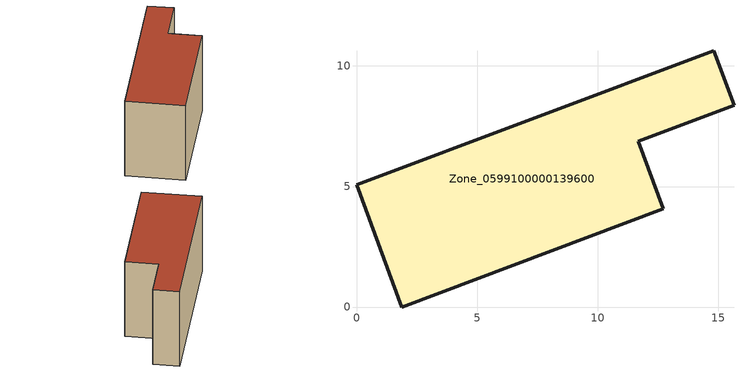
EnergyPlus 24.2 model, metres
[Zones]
Zone_0599100000139600
 floor ground (C_G): 1.88,0 0,5.07 14.81,10.62 15.66,8.36 11.68,6.88 12.73,4.08 z0
 wall outside (C_F): 15.66,8.36 14.81,10.62 0,5.07 1.88,0 12.73,4.08 11.68,6.88 15.66,8.36 z0:7.71
 roof outside (C_R): 12.73,4.08 11.68,6.88 15.66,8.36 14.81,10.62 0,5.07 1.88,0 z7.71
[BUILDING]
Pand.0599100000139600: North Axis=0; Terrain=City; Loads Convergence Tolerance Value=0.04; Temperature Convergence Tolerance Value=0.4; Solar Distribution=FullExterior; Maximum Number of Warmup Days=25; Minimum Number of Warmup Days=1
[Site:Location]
Rotterdam.The.Hague.AP_ZH_NLD Design_Conditions: Latitude=51.96; Longitude=4.45; Time Zone=1; Elevation=-4.5
[SITE:GROUNDTEMPERATURE:BUILDINGSURFACE]
18, 18, 18, 18, 18, 18, 18, 18, 18, 18, 18, 18
[MATERIAL] Thermal Absorptance=0.9; Solar Absorptance=0.7; Visible Absorptance=0.7
Name | Roughness | Thickness | Conductivity | Density | Specific Heat
G.TI.1975-1991 | MediumSmooth | 0.15 | 0.288461 | 540 | 1210
F.TI.1975-1991 | Rough | 0.3 | 0.230769 | 1920 | 840
R.TI.1975-1991 | MediumRough | 0.2 | 0.153846 | 1500 | 1000
[CONSTRUCTION]
C_G: G.TI.1975-1991
C_F: F.TI.1975-1991
C_R: R.TI.1975-1991
[ZONE]
Zone_0599100000139600: Type=1; Multiplier=1; Ceiling Height=Autocalculate; Volume=Autocalculate; Floor Area=autocalculate; Part of Total Floor Area=Yes
[ZONEINFILTRATION:DESIGNFLOWRATE]
Infil_Zone_0599100000139600: Zone or ZoneList or Space or SpaceList=Zone_0599100000139600; Schedule=AlwaysOn; Design Flow Rate Calculation Method=Flow/Area; Flow Rate per Floor Area=0.003; Constant Term Coefficient=1; Temperature Term Coefficient=0; Velocity Term Coefficient=0; Velocity Squared Term Coefficient=0
[HVACTEMPLATE:ZONE:IDEALLOADSAIRSYSTEM]
Zone_0599100000139600: Maximum Heating Supply Air Temperature=50; Minimum Cooling Supply Air Temperature=13; Maximum Heating Supply Air Humidity Ratio=0.0156; Minimum Cooling Supply Air Humidity Ratio=0.0077; Heating Limit=NoLimit; Cooling Limit=NoLimit; Dehumidification Control Type=ConstantSensibleHeatRatio; Cooling Sensible Heat Ratio=0.7; Dehumidification Setpoint=60; Humidification Control Type=None; Humidification Setpoint=30; Outdoor Air Method=None; Outdoor Air Flow Rate per Person=0.00944; Outdoor Air Flow Rate per Zone Floor Area=0; Outdoor Air Flow Rate per Zone=0; Demand Controlled Ventilation Type=None; Outdoor Air Economizer Type=NoEconomizer; Heat Recovery Type=None; Sensible Heat Recovery Effectiveness=0.7; Latent Heat Recovery Effectiveness=0.65
[ZONECONTROL:THERMOSTAT]
ThermostatControl_Zone_0599100000139600: Zone or ZoneList=Zone_0599100000139600; Control Type Schedule=DualSetpointControlType; Control 1=Thermostat_Zone_0599100000139600; Temperature Difference Between Cutout And Setpoint=0
[THERMOSTATSETPOINT:DUALSETPOINT]
Thermostat_Zone_0599100000139600: Heating Setpoint Temperature Schedule=HeatingSetpoint_Zone_0599100000139600; Cooling Setpoint Temperature Schedule=CoolingSetpoint_Zone_0599100000139600
[SCHEDULE:COMPACT]
HeatingSetpoint_Zone_0599100000139600: Through: 12/31, For: AllDays, Until: 24:00, 21
CoolingSetpoint_Zone_0599100000139600: Through: 12/31, For: AllDays, Until: 24:00, 24
DualSetpointControlType: Through: 12/31, For: AllDays, Until: 24:00, 4
AlwaysOn: Through: 12/31, For: AllDays, Until: 24:00, 1
